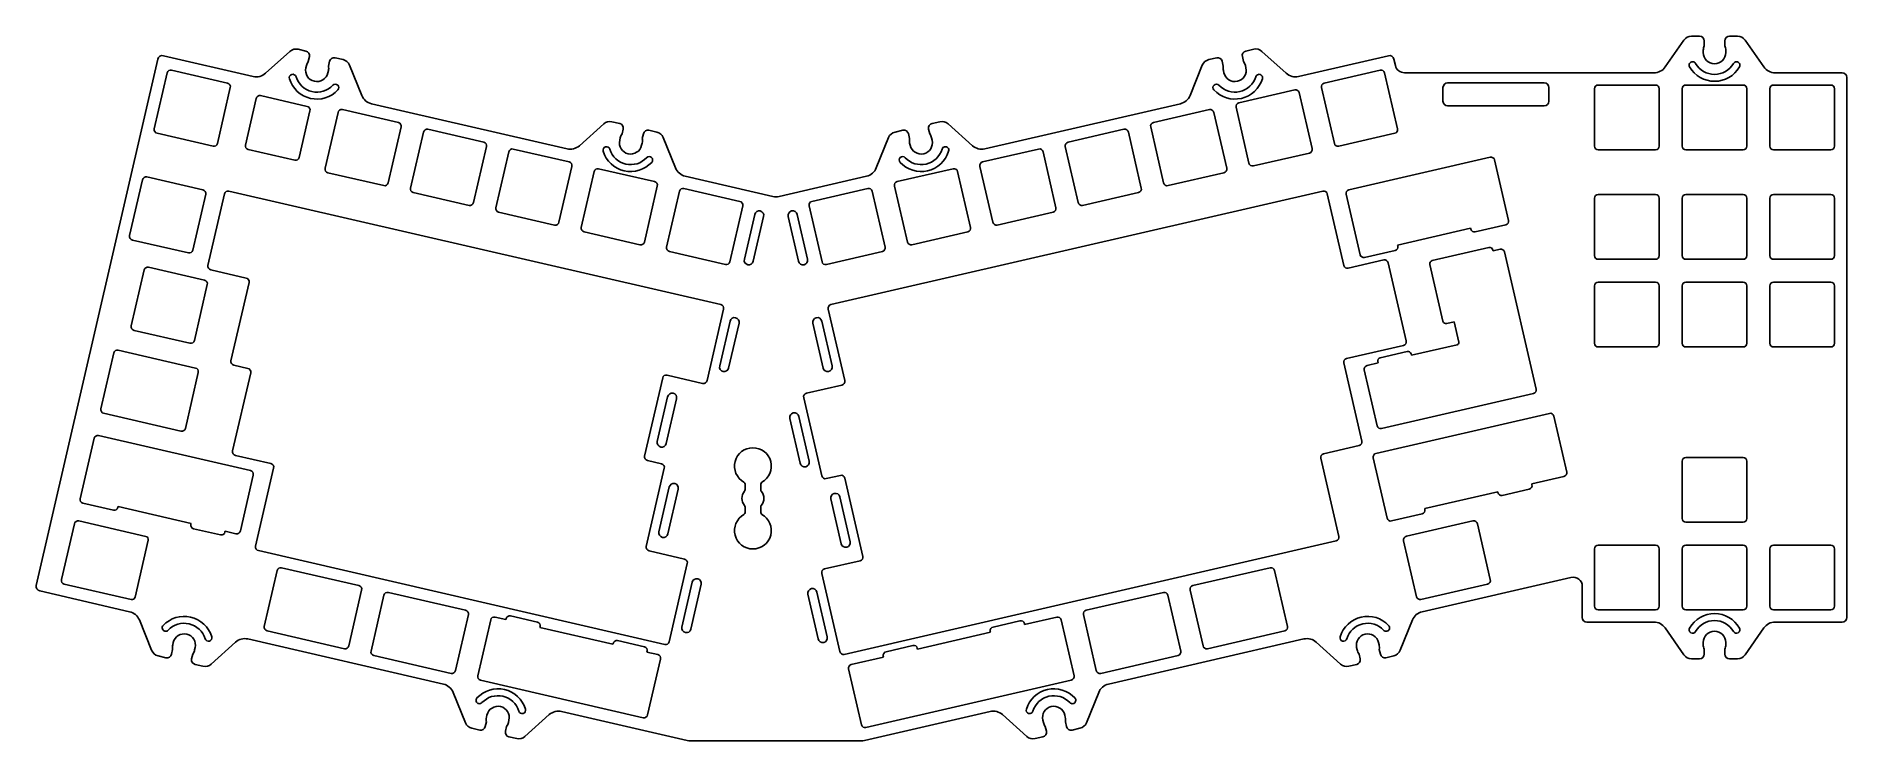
# Model space of a CAD drawing. Header units: millimetres. Extents: x 1061 to 2348, y 461 to 1064.
# Drawn here: x 1060.9 to 1454.5, y 461.3 to 614.5 of the extents above; entities outside this region: 1.
import ezdxf

# ---------------------------------------------------------------- set-up
doc = ezdxf.new("R2010")
doc.units = ezdxf.units.MM
doc.layers.get('0').update_dxf_attribs({"linetype": 'CONTINUOUS'})

msp = doc.modelspace()

# ---------------------------------------------------------------- linework, layer by layer
for p, q in [((1420.720595, 614.458409), (1422.481485, 614.458409)), ((1428.981485, 614.458409), (1430.738949, 614.458409)), ((1088.556188, 610.219373), (1108.089675, 605.709712)), ((1116.059046, 611.163938), (1110.77192, 606.403388)), ((1119.559631, 611.231045), (1117.84721, 611.626388)), ((1120.065999, 608.978952), (1120.30915, 610.032158)), ((1323.340084, 608.979722), (1323.096932, 610.032929)), ((1323.846451, 611.231815), (1325.558872, 611.627159)), ((1327.347035, 611.164708), (1332.634161, 606.404158)), ((1335.316406, 605.710482), (1354.846557, 610.219373)), ((1419.082291, 613.605562), (1415.010316, 607.79018)), ((1423.281485, 610.908409), (1423.281485, 611.408409)), ((1423.481485, 612.377945), (1423.481485, 613.458409)), ((1427.981485, 612.377945), (1427.981485, 613.458855)), ((1428.181485, 610.908409), (1428.181485, 611.408409)), ((1432.377253, 613.605562), (1436.449227, 607.79018)), ((1087.356867, 609.469954), (1060.944801, 495.066729)), ((1089.395312, 606.474634), (1086.587923, 594.314495)), ((1102.514907, 604.26678), (1090.354769, 607.074169)), ((1119.540551, 607.59207), (1119.653026, 608.079255)), ((1124.314964, 606.48981), (1124.42744, 606.976995)), ((1124.450664, 607.966672), (1124.693715, 609.019444)), ((1127.608795, 609.372749), (1125.893036, 609.768863)), ((1129.01326, 608.173222), (1131.67841, 601.576744)), ((1314.392822, 608.173992), (1311.727672, 601.577515)), ((1315.797287, 609.373519), (1317.513046, 609.769633)), ((1318.955418, 607.967443), (1318.712367, 609.020214)), ((1319.091118, 606.490581), (1318.978642, 606.977766)), ((1323.865531, 607.592841), (1323.753056, 608.080026)), ((1340.887838, 604.26678), (1353.047976, 607.074169)), ((1354.007433, 606.474634), (1356.814822, 594.314495)), ((1356.045878, 609.469954), (1356.371159, 608.061007)), ((1358.319899, 606.510909), (1412.55286, 606.510909)), ((1438.906684, 606.510909), (1453.476347, 606.510909)), ((1103.114442, 603.307323), (1100.307053, 591.147185)), ((1322.326088, 599.981462), (1334.486226, 602.788851)), ((1335.445683, 602.189316), (1338.253072, 590.029178)), ((1340.288302, 603.307323), (1343.095692, 591.147185)), ((1366.706337, 603.310909), (1366.706337, 600.310909)), ((1367.706337, 604.310909), (1388.706337, 604.310909)), ((1389.706337, 603.310909), (1389.706337, 600.310909)), ((1399.636347, 603.050909), (1399.636347, 590.570909)), ((1400.436347, 603.850909), (1412.916347, 603.850909)), ((1413.716347, 603.050909), (1413.716347, 590.570909)), ((1418.686347, 603.050909), (1418.686347, 590.570909)), ((1419.486347, 603.850909), (1431.966347, 603.850909)), ((1432.766347, 603.050909), (1432.766347, 590.570909)), ((1437.736347, 603.050909), (1437.736347, 590.570909)), ((1438.536347, 603.850909), (1451.016347, 603.850909)), ((1451.816347, 603.050909), (1451.816347, 590.570909)), ((1454.476347, 605.510909), (1454.476347, 488.098409)), ((1108.736457, 600.942022), (1106.396966, 590.808574)), ((1109.695914, 601.541557), (1119.829363, 599.202066)), ((1120.428898, 598.24261), (1118.089407, 588.109161)), ((1139.638407, 595.696145), (1127.478268, 598.503534)), ((1133.785108, 599.777454), (1176.29558, 589.963138)), ((1267.110502, 589.963909), (1309.620973, 599.778224)), ((1303.764338, 595.696145), (1315.924477, 598.503534)), ((1321.726553, 599.022005), (1324.533942, 586.861867)), ((1367.706337, 599.310909), (1388.706337, 599.310909)), ((1126.518811, 597.903999), (1123.711422, 585.74386)), ((1140.237942, 594.736688), (1137.430553, 582.576549)), ((1184.264951, 595.417364), (1178.977825, 590.656814)), ((1187.765536, 595.484471), (1186.053115, 595.879814)), ((1188.271903, 593.232378), (1188.515055, 594.285584)), ((1255.134179, 593.233149), (1254.891027, 594.286355)), ((1255.640547, 595.485241), (1257.352967, 595.880585)), ((1259.141131, 595.418134), (1264.428257, 590.657584)), ((1303.164803, 594.736688), (1305.972192, 582.576549)), ((1316.883934, 597.903999), (1319.691323, 585.74386)), ((1099.347596, 590.547649), (1087.187458, 593.355038)), ((1145.080561, 593.618681), (1142.273172, 581.458543)), ((1158.200156, 591.410827), (1146.040018, 594.218216)), ((1158.799692, 590.45137), (1155.992302, 578.291232)), ((1187.746455, 591.845497), (1187.858931, 592.332682)), ((1192.520869, 590.743236), (1192.633344, 591.230421)), ((1192.656568, 592.220098), (1192.89962, 593.27287)), ((1195.814699, 593.626175), (1194.098941, 594.022289)), ((1197.219165, 592.426648), (1199.884314, 585.830171)), ((1246.186917, 592.427418), (1243.521767, 585.830941)), ((1247.591383, 593.626945), (1249.307141, 594.023059)), ((1250.749514, 592.220869), (1250.506462, 593.27364)), ((1250.885213, 590.744007), (1250.772738, 591.231192)), ((1255.659627, 591.846267), (1255.547151, 592.333452)), ((1284.603053, 590.45137), (1287.410442, 578.291232)), ((1285.202588, 591.410827), (1297.362727, 594.218216)), ((1298.322184, 593.618681), (1301.129573, 581.458543)), ((1344.055149, 590.547649), (1356.215287, 593.355038)), ((1106.996502, 589.849117), (1117.12995, 587.509626)), ((1163.642311, 589.333363), (1160.834922, 577.173225)), ((1176.761906, 587.12551), (1164.601768, 589.932899)), ((1266.640839, 587.12551), (1278.800977, 589.932899)), ((1279.760434, 589.333363), (1282.567823, 577.173225)), ((1325.493399, 586.262332), (1337.653537, 589.069721)), ((1346.244485, 581.064593), (1376.966373, 588.157299)), ((1377.92583, 587.557764), (1380.95817, 574.423256)), ((1400.436347, 589.770909), (1412.916347, 589.770909)), ((1419.486347, 589.770909), (1431.966347, 589.770909)), ((1438.536347, 589.770909), (1451.016347, 589.770909)), ((1084.038665, 583.272447), (1081.231276, 571.112308)), ((1097.15826, 581.064593), (1084.998122, 583.871982)), ((1136.471096, 581.977014), (1124.310957, 584.784403)), ((1177.361441, 586.166053), (1174.554052, 574.005914)), ((1182.20406, 585.048046), (1179.396671, 572.887907)), ((1195.323656, 582.840192), (1183.163517, 585.647581)), ((1201.991013, 584.03088), (1221.026519, 579.636187)), ((1222.376226, 579.636187), (1241.415069, 584.031651)), ((1248.079089, 582.840192), (1260.239227, 585.647581)), ((1261.198684, 585.048046), (1264.006074, 572.887907)), ((1266.041303, 586.166053), (1268.848693, 574.005914)), ((1306.931649, 581.977014), (1319.091787, 584.784403)), ((1097.757795, 580.105136), (1094.950406, 567.944997)), ((1101.850996, 580.18645), (1098.259635, 564.63056)), ((1209.72808, 556.102106), (1102.810452, 580.785985)), ((1155.032846, 577.691697), (1142.872707, 580.499086)), ((1195.923191, 581.880735), (1193.115802, 569.720597)), ((1200.76581, 580.762728), (1197.958421, 568.60259)), ((1213.885406, 578.554874), (1201.725267, 581.362264)), ((1229.517339, 578.554874), (1241.677478, 581.362264)), ((1233.674665, 556.102106), (1340.593351, 580.78623)), ((1242.636935, 580.762728), (1245.444324, 568.60259)), ((1247.479554, 581.880735), (1250.286943, 569.720597)), ((1288.369899, 577.691697), (1300.530038, 580.499086)), ((1345.143093, 564.630632), (1341.551749, 580.186451)), ((1345.644949, 580.105136), (1348.67729, 566.970627)), ((1399.636347, 579.238409), (1399.636347, 566.758409)), ((1400.436347, 580.038409), (1412.916347, 580.038409)), ((1413.716347, 579.238409), (1413.716347, 566.758409)), ((1418.686347, 579.238409), (1418.686347, 566.758409)), ((1419.486347, 580.038409), (1431.966347, 580.038409)), ((1432.766347, 579.238409), (1432.766347, 566.758409)), ((1437.736347, 579.238409), (1437.736347, 566.758409)), ((1438.536347, 580.038409), (1451.016347, 580.038409)), ((1451.816347, 579.238409), (1451.816347, 566.758409)), ((1173.594595, 573.406379), (1161.434457, 576.213768)), ((1214.484941, 577.595417), (1211.677552, 565.435279)), ((1214.840626, 565.977643), (1217.090137, 575.721343)), ((1219.038877, 575.271441), (1216.789366, 565.527741)), ((1226.613378, 565.527741), (1224.363868, 575.271441)), ((1226.312608, 575.721343), (1228.562119, 565.977643)), ((1228.917804, 577.595417), (1231.725193, 565.435279)), ((1269.80815, 573.406379), (1281.968288, 576.213768)), ((1192.156345, 569.121061), (1179.996207, 571.928451)), ((1251.2464, 569.121061), (1263.406538, 571.928451)), ((1356.843316, 569.061164), (1372.702163, 572.722467)), ((1372.747153, 572.527593), (1372.702163, 572.722467)), ((1373.70661, 571.928058), (1380.358635, 573.463799)), ((1093.990949, 567.345462), (1081.830811, 570.152851)), ((1210.718095, 564.835744), (1198.557956, 567.643133)), ((1232.68465, 564.835744), (1244.844789, 567.643133)), ((1349.636747, 566.371092), (1356.288771, 567.906833)), ((1356.843316, 569.061164), (1356.888306, 568.86629)), ((1364.365671, 565.686842), (1376.701196, 568.534722)), ((1377.540721, 568.010129), (1377.589535, 567.798691)), ((1377.589535, 567.798691), (1379.120564, 568.152157)), ((1380.080021, 567.552621), (1386.961949, 537.743718)), ((1084.393785, 563.639368), (1081.586395, 551.479229)), ((1097.51338, 561.431514), (1085.353242, 564.238903)), ((1106.58107, 561.888438), (1098.859187, 563.671175)), ((1346.10255, 564.031097), (1353.824433, 565.813834)), ((1358.709285, 548.211541), (1354.783889, 565.214299)), ((1363.841077, 564.847317), (1366.688958, 552.511792)), ((1400.436347, 565.958409), (1412.916347, 565.958409)), ((1419.486347, 565.958409), (1431.966347, 565.958409)), ((1438.536347, 565.958409), (1451.016347, 565.958409)), ((1098.112915, 560.472057), (1095.305526, 548.311918)), ((1107.180605, 560.928981), (1103.255195, 543.926163)), ((1399.636347, 560.188409), (1399.636347, 547.708409)), ((1400.436347, 560.988409), (1412.916347, 560.988409)), ((1413.716347, 560.188409), (1413.716347, 547.708409)), ((1418.686347, 560.188409), (1418.686347, 547.708409)), ((1419.486347, 560.988409), (1431.966347, 560.988409)), ((1432.766347, 560.188409), (1432.766347, 547.708409)), ((1437.736347, 560.188409), (1437.736347, 547.708409)), ((1438.536347, 560.988409), (1451.016347, 560.988409)), ((1451.816347, 560.188409), (1451.816347, 547.708409)), ((1210.327615, 555.142649), (1206.736271, 539.586831)), ((1236.666473, 539.586831), (1233.07513, 555.14265)), ((1209.483979, 542.775456), (1211.73349, 552.519156)), ((1213.68223, 552.069254), (1211.432719, 542.325554)), ((1231.970025, 542.325554), (1229.720515, 552.069254)), ((1231.669255, 552.519156), (1233.918766, 542.775456)), ((1367.528483, 551.987199), (1369.14545, 552.360505)), ((1369.14545, 552.360505), (1370.15548, 547.985583)), ((1094.346069, 547.712383), (1082.185931, 550.519772)), ((1345.74743, 544.398018), (1358.10975, 547.252084)), ((1359.831185, 545.08888), (1369.78077, 547.385923)), ((1077.788248, 545.613282), (1074.980859, 533.453144)), ((1095.548106, 542.33414), (1078.747705, 546.212818)), ((1349.073291, 526.435803), (1345.147895, 543.438561)), ((1350.196419, 542.864519), (1352.620944, 543.424265)), ((1352.553459, 543.716576), (1352.620944, 543.424265)), ((1353.078052, 544.556101), (1358.924175, 545.905784)), ((1359.7637, 545.381191), (1359.831185, 545.08888)), ((1400.436347, 546.908409), (1412.916347, 546.908409)), ((1419.486347, 546.908409), (1431.966347, 546.908409)), ((1438.536347, 546.908409), (1451.016347, 546.908409)), ((1096.147641, 541.374683), (1093.340252, 529.214544)), ((1107.535725, 541.295902), (1103.610315, 524.293084)), ((1106.93619, 542.255359), (1103.854744, 542.966767)), ((1197.095475, 540.170498), (1193.170079, 523.16774)), ((1198.054932, 540.770033), (1205.776814, 538.987296)), ((1349.596884, 541.905062), (1352.399774, 529.764411)), ((1195.917787, 526.356365), (1198.167297, 536.100065)), ((1200.116038, 535.650163), (1197.866527, 525.906463)), ((1231.670916, 518.882423), (1227.74552, 535.88518)), ((1236.066938, 538.627374), (1228.345056, 536.844637)), ((1353.359231, 529.164876), (1386.362414, 536.784261)), ((1092.380795, 528.615009), (1075.580394, 532.493687)), ((1226.974468, 521.621145), (1224.724958, 531.364846)), ((1226.673698, 531.814748), (1228.923208, 522.071047)), ((1352.139781, 523.772349), (1389.822326, 532.47205)), ((1390.781783, 531.872515), (1393.589172, 519.712377)), ((1107.504495, 520.022697), (1074.462388, 527.651068)), ((1073.502931, 527.051533), (1070.470591, 513.917024)), ((1340.751873, 523.693609), (1348.473755, 525.476346)), ((1104.209864, 523.333688), (1111.931747, 521.55095)), ((1112.531282, 520.591493), (1108.605886, 503.588736)), ((1197.450595, 520.537419), (1193.525199, 503.534661)), ((1193.769614, 522.208284), (1196.851118, 521.496862)), ((1344.077733, 505.731395), (1340.152337, 522.734152)), ((1351.540246, 522.812893), (1354.572586, 509.678384)), ((1418.686347, 522.088409), (1418.686347, 509.608409)), ((1419.486347, 522.888409), (1431.966347, 522.888409)), ((1432.766347, 522.088409), (1432.766347, 509.608409)), ((1108.10403, 519.06324), (1105.296641, 506.903101)), ((1196.272907, 506.723286), (1198.522417, 516.466986)), ((1200.471157, 516.017084), (1198.221647, 506.273383)), ((1215.001372, 517.072852), (1215.001372, 515.887854)), ((1218.401372, 517.072852), (1218.401372, 515.887854)), ((1232.630373, 518.282887), (1235.711818, 518.994295)), ((1240.596671, 501.392002), (1236.671275, 518.39476)), ((1379.601907, 514.635815), (1385.448127, 515.985521)), ((1386.002672, 517.139852), (1392.989636, 518.75292)), ((1386.002672, 517.139852), (1386.047662, 516.944978)), ((1077.72215, 511.421826), (1071.070126, 512.957567)), ((1078.681607, 512.021362), (1078.726597, 512.216236)), ((1094.585445, 508.554932), (1078.726597, 512.216236)), ((1215.001372, 512.108965), (1215.001372, 510.923966)), ((1218.401372, 512.108965), (1218.401372, 510.923966)), ((1235.900223, 504.130725), (1233.650713, 513.874425)), ((1235.599453, 514.324327), (1237.848963, 504.580627)), ((1362.738613, 511.768921), (1378.59746, 515.430224)), ((1362.738613, 511.768921), (1362.783603, 511.574046)), ((1378.59746, 515.430224), (1378.64245, 515.23535)), ((1069.217613, 508.489783), (1066.410224, 496.329645)), ((1084.754864, 505.723769), (1070.17707, 509.089318)), ((1094.540454, 508.360058), (1094.585445, 508.554932)), ((1355.532043, 509.078849), (1362.184068, 510.61459)), ((1358.745318, 505.746264), (1373.225675, 509.089318)), ((1374.185132, 508.489783), (1376.992521, 496.329645)), ((1419.486347, 508.808409), (1431.966347, 508.808409)), ((1085.279458, 504.884244), (1082.427078, 492.529232)), ((1100.98621, 506.050895), (1095.13999, 507.400601)), ((1101.945667, 506.65043), (1101.990657, 506.845304)), ((1104.337184, 506.303566), (1101.990657, 506.845304)), ((1236.560571, 480.088059), (1343.478198, 504.771938)), ((1358.145782, 504.786807), (1360.953171, 492.626669)), ((1400.436347, 503.838409), (1412.916347, 503.838409)), ((1419.486347, 503.838409), (1431.966347, 503.838409)), ((1438.536347, 503.838409), (1451.016347, 503.838409)), ((1109.205422, 502.629279), (1197.561299, 482.230718)), ((1194.124734, 502.575204), (1201.846617, 500.792467)), ((1198.520756, 482.830253), (1202.446152, 499.83301)), ((1239.997136, 500.432545), (1232.275253, 498.649808)), ((1399.636347, 503.038409), (1399.636347, 490.558409)), ((1413.716347, 503.038409), (1413.716347, 490.558409)), ((1418.686347, 503.038409), (1418.686347, 490.558409)), ((1432.766347, 503.038409), (1432.766347, 490.558409)), ((1437.736347, 503.038409), (1437.736347, 490.558409)), ((1451.816347, 503.038409), (1451.816347, 490.558409)), ((1113.301769, 498.312154), (1110.49438, 486.152015)), ((1131.061802, 495.03297), (1114.261226, 498.911689)), ((1235.601114, 480.687594), (1231.675718, 497.690352)), ((1312.340943, 495.03297), (1329.141519, 498.911689)), ((1330.100976, 498.312154), (1332.908365, 486.152015)), ((1394.526445, 496.826658), (1362.178374, 489.358517)), ((1061.69422, 493.867408), (1081.227707, 489.357747)), ((1081.587553, 492.004639), (1067.009759, 495.370188)), ((1131.661337, 494.073514), (1128.853948, 481.913375)), ((1136.503956, 492.955507), (1133.696567, 480.795368)), ((1154.263989, 489.676323), (1137.463413, 493.555042)), ((1201.268464, 486.018877), (1203.517975, 495.762578)), ((1205.466715, 495.312676), (1203.217204, 485.568975)), ((1230.904666, 483.426316), (1228.655155, 493.170017)), ((1230.603895, 493.619919), (1232.853406, 483.876218)), ((1289.138756, 489.676323), (1305.939332, 493.555042)), ((1306.898789, 492.955507), (1309.706178, 480.795368)), ((1311.741408, 494.073514), (1314.548797, 481.913375)), ((1361.912628, 492.027134), (1376.392986, 495.370188)), ((1396.976347, 494.877918), (1396.976347, 488.098409)), ((1154.863524, 488.716867), (1152.056135, 476.556728)), ((1163.012127, 487.656657), (1160.6656, 488.198395)), ((1169.862794, 487.10136), (1164.016574, 488.451066)), ((1275.750229, 486.585338), (1282.737194, 488.198406)), ((1288.539221, 488.716867), (1291.34661, 476.556728)), ((1400.436347, 489.758409), (1412.916347, 489.758409)), ((1419.486347, 489.758409), (1431.966347, 489.758409)), ((1438.536347, 489.758409), (1451.016347, 489.758409)), ((1085.999556, 480.961979), (1083.334406, 487.558456)), ((1127.894491, 481.31384), (1111.093915, 485.192558)), ((1159.706143, 487.59886), (1156.898754, 475.438721)), ((1163.012127, 487.656657), (1163.057117, 487.851531)), ((1170.417339, 485.947029), (1170.46233, 486.141903)), ((1186.276186, 482.285725), (1170.417339, 485.947029)), ((1252.48617, 481.214407), (1268.345017, 484.87571)), ((1268.345017, 484.87571), (1268.300027, 485.070584)), ((1274.745782, 487.379748), (1268.899562, 486.030041)), ((1275.750229, 486.585338), (1275.705239, 486.780213)), ((1283.69665, 487.598871), (1286.50404, 475.438733)), ((1315.508254, 481.31384), (1332.30883, 485.192558)), ((1357.406526, 480.962749), (1360.071676, 487.559227)), ((1397.976347, 487.098409), (1412.544108, 487.098409)), ((1419.082291, 479.991257), (1415.001564, 485.819138)), ((1432.377253, 479.991257), (1436.45798, 485.819138)), ((1438.915436, 487.098409), (1453.476347, 487.098409)), ((1090.562153, 481.168528), (1090.319101, 480.115757)), ((1090.697852, 482.64539), (1090.585377, 482.158205)), ((1094.946818, 480.156249), (1094.703666, 479.103043)), ((1095.472265, 481.54313), (1095.35979, 481.055945)), ((1098.953769, 477.971263), (1104.240896, 482.731813)), ((1106.923141, 483.425489), (1149.433612, 473.611173)), ((1186.276186, 482.285725), (1186.321177, 482.480599)), ((1193.126854, 481.730428), (1187.280634, 483.080134)), ((1193.681399, 480.576097), (1193.726389, 480.770971)), ((1196.027926, 480.034359), (1193.681399, 480.576097)), ((1251.481723, 482.008816), (1245.635502, 480.65911)), ((1252.48617, 481.214407), (1252.441179, 481.409281)), ((1336.482941, 483.426259), (1293.97247, 473.611943)), ((1344.452312, 477.972033), (1339.165186, 482.732583)), ((1347.933816, 481.543901), (1348.046292, 481.056716)), ((1348.459264, 480.157019), (1348.702416, 479.103813)), ((1352.70823, 482.646161), (1352.820705, 482.158976)), ((1352.843929, 481.169299), (1353.086981, 480.116527)), ((1423.27806, 482.688409), (1423.27806, 482.188409)), ((1423.47806, 481.218873), (1423.47806, 480.137963)), ((1427.97806, 481.218873), (1427.97806, 480.138409)), ((1428.17806, 482.688409), (1428.17806, 482.188409)), ((1087.404022, 479.762452), (1089.11978, 479.366338)), ((1095.453185, 477.904156), (1097.165606, 477.508813)), ((1151.096678, 475.957193), (1134.296102, 479.835911)), ((1196.627461, 479.074902), (1193.820072, 466.914764)), ((1237.494458, 476.932254), (1240.301847, 464.772116)), ((1238.093993, 477.891711), (1245.080957, 479.504779)), ((1245.080957, 479.504779), (1245.035967, 479.699653)), ((1292.306067, 475.957193), (1309.106643, 479.835911)), ((1347.952896, 477.904926), (1346.240476, 477.509583)), ((1356.00206, 479.763222), (1354.286302, 479.367108)), ((1422.47806, 479.138409), (1420.720595, 479.138409)), ((1430.73895, 479.138409), (1428.97806, 479.138409)), ((1192.860615, 466.315228), (1157.498289, 474.479264)), ((1241.261304, 464.172581), (1285.904504, 474.479276)), ((1154.20546, 465.215405), (1151.54031, 471.811883)), ((1289.200621, 465.216175), (1291.865771, 471.812653)), ((1158.768057, 465.421955), (1158.525006, 464.369183)), ((1158.903757, 466.898817), (1158.791281, 466.411632)), ((1163.152722, 464.409675), (1162.909571, 463.356469)), ((1163.67817, 465.796557), (1163.565694, 465.309371)), ((1167.159674, 462.224689), (1172.4468, 466.985239)), ((1175.129045, 467.678915), (1202.433005, 461.375299)), ((1268.277037, 467.679685), (1240.96974, 461.375299)), ((1276.246408, 462.22546), (1270.959282, 466.986009)), ((1279.727912, 465.797327), (1279.840388, 465.310142)), ((1280.25336, 464.410445), (1280.496512, 463.357239)), ((1284.502325, 466.899587), (1284.614801, 466.412402)), ((1284.638025, 465.422725), (1284.881077, 464.369954)), ((1155.609926, 464.015878), (1157.325684, 463.619764)), ((1163.65909, 462.157582), (1165.371511, 461.762239)), ((1240.294887, 461.298409), (1203.107858, 461.298409)), ((1279.746992, 462.158353), (1278.034572, 461.763009)), ((1287.796156, 464.016649), (1286.080398, 463.620535))]:
    msp.add_line(p, q)
for centre, radius, start, end in [((2347.762438, 1063.570534), 0.8, 90, 180), ((1420.720595, 612.458409), 2, 90, 145), ((1422.481485, 613.458409), 1, 0, 90), ((1428.981485, 613.458409), 1, 90, 180), ((1430.738949, 612.458409), 2, 35, 90), ((1088.331237, 609.245003), 1, 77, 167), ((1117.397308, 609.677648), 2, 77, 132), ((1119.33468, 610.256674), 1, 347, 77), ((1324.071402, 610.257445), 1, 103, 193), ((1326.008774, 609.678418), 2, 48, 103), ((1355.071508, 609.245003), 1, 13, 103), ((1425.731485, 611.408409), 2.45, 156.688554, 180), ((1425.731485, 610.908409), 2.45, 180, 0), ((1425.731485, 611.408409), 2.45, 0, 23.311446), ((1090.174808, 606.294673), 0.8, 77, 167), ((1108.764528, 608.632822), 3, 257, 312), ((1116.671507, 605.432896), 0.75, 17, 197), ((1121.927758, 607.04094), 2.45, 167, 347), ((1122.040233, 607.528125), 2.45, 143.688554, 167), ((1122.040233, 607.528125), 2.45, 347, 10.311446), ((1125.668085, 608.794493), 1, 77, 167), ((1127.158892, 607.424009), 2, 22, 77), ((1316.247189, 607.424779), 2, 103, 158), ((1317.737997, 608.795263), 1, 13, 103), ((1321.365849, 607.528896), 2.45, 169.688554, 193), ((1321.478325, 607.041711), 2.45, 193, 13), ((1321.365849, 607.528896), 2.45, 13, 36.311446), ((1326.738089, 605.432896), 0.75, 343, 163), ((1334.641553, 608.633593), 3, 228, 283), ((1353.227937, 606.294673), 0.8, 13, 103), ((1358.319899, 608.510909), 2, 193, 270), ((1412.55286, 609.510909), 3, 270, 325), ((1420.968345, 608.158409), 0.75, 30, 210), ((1425.731485, 610.908409), 6.25, 210, 330), ((1425.731485, 610.908409), 4.75, 210, 330), ((1430.494625, 608.158409), 0.75, 330, 150), ((1438.906684, 609.510909), 3, 215, 270), ((1453.476347, 605.510909), 1, 0, 90), ((1102.334946, 603.487284), 0.8, 347, 77), ((1121.931183, 607.04094), 6.25, 197, 317), ((1121.931183, 607.04094), 4.75, 197, 317), ((1125.953628, 603.289949), 0.75, 317, 137), ((1317.455967, 603.289949), 0.75, 43, 223), ((1321.478412, 607.04094), 6.25, 223, 343), ((1321.478412, 607.04094), 4.75, 223, 343), ((1334.666187, 602.009355), 0.8, 13, 103), ((1341.067799, 603.487284), 0.8, 103, 193), ((1367.706337, 603.310909), 1, 90, 180), ((1388.706337, 603.310909), 1, 0, 90), ((1400.436347, 603.050909), 0.8, 90, 180), ((1412.916347, 603.050909), 0.8, 0, 90), ((1419.486347, 603.050909), 0.8, 90, 180), ((1431.966347, 603.050909), 0.8, 0, 90), ((1438.536347, 603.050909), 0.8, 90, 180), ((1451.016347, 603.050909), 0.8, 0, 90), ((1109.515953, 600.762061), 0.8, 77, 167), ((1119.649402, 598.42257), 0.8, 347, 77), ((1127.298307, 597.724038), 0.8, 77, 167), ((1134.459961, 602.700564), 3, 202, 257), ((1308.94612, 602.701335), 3, 283, 338), ((1316.104437, 597.724038), 0.8, 13, 103), ((1322.506049, 599.201966), 0.8, 103, 193), ((1367.706337, 600.310909), 1, 180, 270), ((1388.706337, 600.310909), 1, 270, 0), ((1087.367419, 594.134535), 0.8, 167, 257), ((1139.458446, 594.916649), 0.8, 347, 77), ((1185.603212, 593.931074), 2, 77, 132), ((1187.540585, 594.510101), 1, 347, 77), ((1255.865498, 594.510871), 1, 103, 193), ((1257.802869, 593.931845), 2, 48, 103), ((1303.944299, 594.916649), 0.8, 103, 193), ((1356.035326, 594.134535), 0.8, 283, 13), ((1099.527557, 591.327145), 0.8, 257, 347), ((1107.176462, 590.628613), 0.8, 167, 257), ((1145.860057, 593.43872), 0.8, 77, 167), ((1158.020196, 590.631331), 0.8, 347, 77), ((1176.970433, 592.886249), 3, 257, 312), ((1184.877411, 589.686322), 0.75, 17, 197), ((1190.133662, 591.294366), 2.45, 167, 347), ((1190.246138, 591.781551), 2.45, 143.688554, 167), ((1190.246138, 591.781551), 2.45, 347, 10.311446), ((1193.87399, 593.047919), 1, 77, 167), ((1195.364797, 591.677435), 2, 22, 77), ((1248.041285, 591.678205), 2, 103, 158), ((1249.532092, 593.048689), 1, 13, 103), ((1253.159945, 591.782322), 2.45, 169.688554, 193), ((1253.27242, 591.295137), 2.45, 193, 13), ((1253.159945, 591.782322), 2.45, 13, 36.311446), ((1258.532184, 589.686322), 0.75, 343, 163), ((1266.435649, 592.887019), 3, 228, 283), ((1285.382549, 590.631331), 0.8, 103, 193), ((1297.542688, 593.43872), 0.8, 13, 103), ((1343.875188, 591.327145), 0.8, 193, 283), ((1400.436347, 590.570909), 0.8, 180, 270), ((1412.916347, 590.570909), 0.8, 270, 0), ((1419.486347, 590.570909), 0.8, 180, 270), ((1431.966347, 590.570909), 0.8, 270, 0), ((1438.536347, 590.570909), 0.8, 180, 270), ((1451.016347, 590.570909), 0.8, 270, 0), ((1117.309911, 588.289122), 0.8, 257, 347), ((1164.421807, 589.153403), 0.8, 77, 167), ((1176.581945, 586.346013), 0.8, 347, 77), ((1190.137087, 591.294366), 6.25, 197, 317), ((1190.137087, 591.294366), 4.75, 197, 317), ((1194.159533, 587.543375), 0.75, 317, 137), ((1249.250063, 587.543375), 0.75, 43, 223), ((1253.272508, 591.294366), 6.25, 223, 343), ((1253.272508, 591.294366), 4.75, 223, 343), ((1266.8208, 586.346013), 0.8, 103, 193), ((1278.980938, 589.153403), 0.8, 13, 103), ((1325.313438, 587.041828), 0.8, 193, 283), ((1337.473576, 589.849217), 0.8, 283, 13), ((1377.146334, 587.377803), 0.8, 13, 103), ((1084.818161, 583.092486), 0.8, 77, 167), ((1124.490918, 585.563899), 0.8, 167, 257), ((1136.651057, 582.75651), 0.8, 257, 347), ((1182.983557, 584.868085), 0.8, 77, 167), ((1195.143695, 582.060696), 0.8, 347, 77), ((1202.665866, 586.95399), 3, 202, 257), ((1240.740216, 586.954761), 3, 283, 338), ((1248.25905, 582.060696), 0.8, 103, 193), ((1260.419188, 584.868085), 0.8, 13, 103), ((1306.751688, 582.75651), 0.8, 193, 283), ((1318.911827, 585.563899), 0.8, 283, 13), ((1096.978299, 580.285097), 0.8, 347, 77), ((1102.630492, 580.006489), 0.8, 77, 167), ((1143.052668, 581.278582), 0.8, 167, 257), ((1201.545306, 580.582767), 0.8, 77, 167), ((1213.705445, 577.775378), 0.8, 347, 77), ((1221.701372, 582.559297), 3, 257, 283), ((1229.6973, 577.775378), 0.8, 103, 193), ((1241.857439, 580.582767), 0.8, 13, 103), ((1300.350077, 581.278582), 0.8, 283, 13), ((1340.772253, 580.00649), 0.8, 13, 103), ((1346.424446, 580.285097), 0.8, 103, 193), ((1400.436347, 579.238409), 0.8, 90, 180), ((1412.916347, 579.238409), 0.8, 0, 90), ((1419.486347, 579.238409), 0.8, 90, 180), ((1431.966347, 579.238409), 0.8, 0, 90), ((1438.536347, 579.238409), 0.8, 90, 180), ((1451.016347, 579.238409), 0.8, 0, 90), ((1155.212806, 578.471193), 0.8, 257, 347), ((1161.614418, 576.993264), 0.8, 167, 257), ((1218.064507, 575.496392), 1, 347, 167), ((1225.338238, 575.496392), 1, 13, 193), ((1281.788327, 576.993264), 0.8, 283, 13), ((1288.189938, 578.471193), 0.8, 193, 283), ((1082.010772, 570.932347), 0.8, 167, 257), ((1173.774556, 574.185875), 0.8, 257, 347), ((1180.176167, 572.707947), 0.8, 167, 257), ((1263.226577, 572.707947), 0.8, 283, 13), ((1269.628189, 574.185875), 0.8, 193, 283), ((1373.526649, 572.707554), 0.8, 193, 283), ((1380.178674, 574.243295), 0.8, 283, 13), ((1094.17091, 568.124958), 0.8, 257, 347), ((1192.336306, 569.900557), 0.8, 257, 347), ((1198.737917, 568.422629), 0.8, 167, 257), ((1244.664828, 568.422629), 0.8, 283, 13), ((1251.066439, 569.900557), 0.8, 193, 283), ((1349.456786, 567.150588), 0.8, 193, 283), ((1356.10881, 568.686329), 0.8, 283, 13), ((1376.858662, 567.852663), 0.7, 13, 103), ((1379.300525, 567.37266), 0.8, 13, 103), ((1400.436347, 566.758409), 0.8, 180, 270), ((1412.916347, 566.758409), 0.8, 270, 0), ((1419.486347, 566.758409), 0.8, 180, 270), ((1431.966347, 566.758409), 0.8, 270, 0), ((1438.536347, 566.758409), 0.8, 180, 270), ((1451.016347, 566.758409), 0.8, 270, 0), ((1085.173281, 563.459407), 0.8, 77, 167), ((1099.039148, 564.450671), 0.8, 167, 257), ((1210.898056, 565.61524), 0.8, 257, 347), ((1215.814996, 565.752692), 1, 167, 347), ((1227.587748, 565.752692), 1, 193, 13), ((1232.504689, 565.61524), 0.8, 193, 283), ((1345.922589, 564.810593), 0.8, 193, 283), ((1354.004393, 565.034338), 0.8, 13, 103), ((1364.523136, 565.004783), 0.7, 103, 193), ((1097.333419, 560.652017), 0.8, 347, 77), ((1106.401109, 561.108942), 0.8, 347, 77), ((1400.436347, 560.188409), 0.8, 90, 180), ((1412.916347, 560.188409), 0.8, 0, 90), ((1419.486347, 560.188409), 0.8, 90, 180), ((1431.966347, 560.188409), 0.8, 0, 90), ((1438.536347, 560.188409), 0.8, 90, 180), ((1451.016347, 560.188409), 0.8, 0, 90), ((1209.548119, 555.32261), 0.8, 347, 77), ((1233.854626, 555.32261), 0.8, 103, 193), ((1082.365892, 551.299268), 0.8, 167, 257), ((1212.70786, 552.294205), 1, 347, 167), ((1230.694885, 552.294205), 1, 13, 193), ((1367.371017, 552.669258), 0.7, 193, 283), ((1094.52603, 548.491879), 0.8, 257, 347), ((1357.929789, 548.03158), 0.8, 283, 13), ((1369.668295, 547.873108), 0.5, 283, 13), ((1400.436347, 547.708409), 0.8, 180, 270), ((1412.916347, 547.708409), 0.8, 270, 0), ((1419.486347, 547.708409), 0.8, 180, 270), ((1431.966347, 547.708409), 0.8, 270, 0), ((1438.536347, 547.708409), 0.8, 180, 270), ((1451.016347, 547.708409), 0.8, 270, 0), ((1078.567744, 545.433322), 0.8, 77, 167), ((1104.034705, 543.746263), 0.8, 167, 257), ((1345.927391, 543.618522), 0.8, 103, 193), ((1353.235518, 543.874042), 0.7, 103, 193), ((1359.081641, 545.223725), 0.7, 13, 103), ((1095.368145, 541.554644), 0.8, 347, 77), ((1106.756229, 541.475863), 0.8, 347, 77), ((1197.874971, 539.990537), 0.8, 77, 167), ((1205.956775, 539.766792), 0.8, 257, 347), ((1210.458349, 542.550505), 1, 167, 347), ((1232.944395, 542.550505), 1, 193, 13), ((1235.886977, 539.40687), 0.8, 283.000003, 13.000003), ((1350.37638, 542.085023), 0.8, 103, 193), ((1199.141667, 535.875114), 1, 347, 167), ((1228.525016, 536.065141), 0.8, 103, 193), ((1386.182453, 537.563757), 0.8, 283, 13), ((1075.760355, 533.273183), 0.8, 167, 257), ((1225.699328, 531.589797), 1, 13, 193), ((1390.002286, 531.692554), 0.8, 13, 103), ((1074.282427, 526.871572), 0.8, 77, 167), ((1092.560756, 529.394505), 0.8, 257, 347), ((1353.17927, 529.944372), 0.8, 193, 283), ((1104.389825, 524.113184), 0.8, 167, 257), ((1196.892157, 526.131414), 1, 167, 347), ((1216.701372, 520.998409), 4, 299.267578, 240.732422), ((1340.931834, 522.914113), 0.8, 103, 193), ((1348.293794, 526.255842), 0.8, 283.000005, 13.000005), ((1352.319742, 522.992853), 0.8, 103, 193), ((1107.324534, 519.2432), 0.8, 347, 77), ((1111.751786, 520.771454), 0.8, 347, 77), ((1193.949575, 522.98778), 0.8, 167, 257), ((1196.671099, 520.71738), 0.8, 347, 77), ((1227.948838, 521.846096), 1, 193, 13), ((1392.809676, 519.532416), 0.8, 283, 13), ((1419.486347, 522.088409), 0.8, 90, 180), ((1431.966347, 522.088409), 0.8, 0, 90), ((1199.496787, 516.242035), 1, 347, 167), ((1216.701372, 513.998409), 2.4, 139.342751, 220.657249), ((1214.501372, 517.072852), 0.5, 0, 60.732422), ((1214.501372, 515.887854), 0.5, 319.342751, 0), ((1218.901372, 517.072852), 0.5, 119.267578, 180), ((1218.901372, 515.887854), 0.5, 180, 220.657249), ((1216.701372, 513.998409), 2.4, 319.342751, 40.657249), ((1232.450412, 519.062384), 0.8, 193, 283), ((1235.891779, 518.214799), 0.8, 13, 103), ((1385.268166, 516.765017), 0.8, 283, 13), ((1071.250087, 513.737063), 0.8, 167, 257), ((1077.902111, 512.201323), 0.8, 257, 347), ((1214.501372, 512.108965), 0.5, 0, 40.657249), ((1218.901372, 512.108965), 0.5, 139.342751, 180), ((1234.625083, 514.099376), 1, 13, 193), ((1379.421946, 515.415311), 0.8, 193, 283), ((1069.997109, 508.309822), 0.8, 77, 167), ((1095.31995, 508.180097), 0.8, 167, 257), ((1216.701372, 506.998409), 4, 119.267578, 60.732422), ((1214.501372, 510.923966), 0.5, 299.267578, 0), ((1218.901372, 510.923966), 0.5, 180, 240.732422), ((1355.352082, 509.858345), 0.8, 193, 283), ((1362.004107, 511.394086), 0.8, 283, 13), ((1373.405636, 508.309822), 0.8, 13, 103), ((1419.486347, 509.608409), 0.8, 180, 270), ((1431.966347, 509.608409), 0.8, 270, 0), ((1084.597399, 505.04171), 0.7, 347, 77), ((1101.166171, 506.830391), 0.8, 257, 347), ((1104.517145, 507.083062), 0.8, 257, 347), ((1197.247277, 506.498334), 1, 167, 347), ((1236.874593, 504.355676), 1, 193, 13), ((1343.298237, 505.551434), 0.8, 283, 13), ((1358.925278, 504.966768), 0.8, 103, 193), ((1400.436347, 503.038409), 0.8, 90, 180), ((1412.916347, 503.038409), 0.8, 0, 90), ((1419.486347, 503.038409), 0.8, 90, 180), ((1431.966347, 503.038409), 0.8, 0, 90), ((1438.536347, 503.038409), 0.8, 90, 180), ((1451.016347, 503.038409), 0.8, 0, 90), ((1109.385382, 503.408775), 0.8, 167, 257), ((1194.304695, 503.3547), 0.8, 167, 257), ((1201.666656, 500.012971), 0.8, 347, 77), ((1239.817175, 501.212041), 0.8, 283, 13), ((1067.18972, 496.149684), 0.8, 167, 257), ((1114.081265, 498.132193), 0.8, 77, 167), ((1204.492345, 495.537627), 1, 347, 167), ((1232.455214, 497.870312), 0.8, 103, 193), ((1329.32148, 498.132193), 0.8, 13, 103), ((1376.213025, 496.149684), 0.8, 283, 13), ((1394.976347, 494.877918), 2, 0, 103), ((1061.919171, 494.841778), 1, 167, 257), ((1081.745019, 492.686698), 0.7, 257, 347), ((1130.881841, 494.253474), 0.8, 347, 77), ((1137.283452, 492.775546), 0.8, 77, 167), ((1229.629525, 493.394968), 1, 13, 193), ((1306.119293, 492.775546), 0.8, 13, 103), ((1312.520904, 494.253474), 0.8, 103, 193), ((1361.732668, 492.80663), 0.8, 193, 283), ((1080.552854, 486.434637), 3, 22, 77), ((1093.085147, 482.095031), 6.25, 17, 137), ((1154.084028, 488.896827), 0.8, 347, 77), ((1160.485639, 487.418899), 0.8, 77, 167), ((1163.836613, 487.67157), 0.8, 77, 167), ((1282.917154, 487.41891), 0.8, 13, 103), ((1289.318717, 488.896827), 0.8, 103, 193), ((1350.324448, 482.095031), 6.25, 43, 163), ((1362.853227, 486.435407), 3, 103, 158), ((1397.976347, 488.098409), 1, 180, 270), ((1400.436347, 490.558409), 0.8, 180, 270), ((1412.916347, 490.558409), 0.8, 270, 0), ((1419.486347, 490.558409), 0.8, 180, 270), ((1425.731485, 482.688409), 6.25, 30, 150), ((1431.966347, 490.558409), 0.8, 270, 0), ((1438.536347, 490.558409), 0.8, 180, 270), ((1451.016347, 490.558409), 0.8, 270, 0), ((1453.476347, 488.098409), 1, 270, 0), ((1089.062701, 485.846022), 0.75, 137, 317), ((1093.085147, 482.095031), 4.75, 17, 137), ((1093.085059, 482.09426), 2.45, 347, 167), ((1111.273876, 485.972054), 0.8, 167, 257), ((1169.682833, 486.321863), 0.8, 347, 77), ((1202.242834, 485.793926), 1, 167, 347), ((1269.079523, 485.250545), 0.8, 103, 193), ((1274.925743, 486.600252), 0.8, 13, 103), ((1332.128869, 485.972054), 0.8, 283, 13), ((1350.324448, 482.095031), 4.75, 43, 163), ((1350.321023, 482.095031), 2.45, 13, 193), ((1354.346894, 485.846022), 0.75, 223, 43), ((1412.544108, 484.098409), 3, 35, 90), ((1420.968345, 485.438409), 0.75, 150, 330), ((1425.731485, 482.688409), 4.75, 30, 150), ((1425.72806, 482.688409), 2.45, 0, 180), ((1430.494625, 485.438409), 0.75, 210, 30), ((1438.915436, 484.098409), 3, 90, 145), ((1087.853923, 481.711192), 2, 202, 257), ((1092.972583, 481.607075), 2.45, 167, 190.311446), ((1092.972583, 481.607075), 2.45, 323.688554, 347), ((1098.344823, 483.703075), 0.75, 197, 17), ((1106.248287, 480.502378), 3, 77, 132), ((1128.074452, 482.093336), 0.8, 257, 347), ((1134.476063, 480.615407), 0.8, 167, 257), ((1187.100673, 482.300638), 0.8, 77, 167), ((1192.946893, 480.950932), 0.8, 347, 77), ((1197.74126, 483.010214), 0.8, 257, 347), ((1231.879036, 483.651267), 1, 193, 13), ((1236.38061, 480.867555), 0.8, 193, 283), ((1245.815463, 479.879614), 0.8, 103, 193), ((1251.661683, 481.22932), 0.8, 13, 103), ((1308.926682, 480.615407), 0.8, 283, 13), ((1315.328293, 482.093336), 0.8, 193, 283), ((1337.157794, 480.503149), 3, 48, 103), ((1345.064772, 483.703075), 0.75, 163, 343), ((1350.433498, 481.607846), 2.45, 193, 216.311446), ((1350.433498, 481.607846), 2.45, 349.688554, 13), ((1355.552158, 481.711962), 2, 283, 338), ((1425.72806, 482.188409), 2.45, 180, 203.311446), ((1425.72806, 482.188409), 2.45, 336.688554, 0), ((1089.344731, 480.340708), 1, 257, 347), ((1095.678136, 478.878526), 1, 167, 257), ((1097.615508, 479.457553), 2, 257, 312), ((1151.276639, 476.736689), 0.8, 257, 347), ((1195.847965, 479.254863), 0.8, 347, 77), ((1238.273954, 477.112215), 0.8, 103, 193), ((1292.126106, 476.736689), 0.8, 193, 283), ((1345.790573, 479.458323), 2, 228, 283), ((1347.727945, 478.879297), 1, 283, 13), ((1354.061351, 480.341478), 1, 193, 283), ((1420.720595, 481.138409), 2, 215, 270), ((1422.47806, 480.138409), 1, 270, 0), ((1428.97806, 480.138409), 1, 180, 270), ((1430.738949, 481.138409), 2, 270, 325), ((1148.758759, 470.688063), 3, 22, 77), ((1161.291051, 466.348457), 6.25, 17, 137), ((1157.67825, 475.258761), 0.8, 167, 257), ((1282.118544, 466.348457), 6.25, 43, 163), ((1285.724544, 475.258772), 0.8, 283, 13), ((1294.647323, 470.688833), 3, 103, 158), ((1157.268606, 470.099448), 0.75, 137, 317), ((1161.291051, 466.348457), 4.75, 17, 137), ((1161.290963, 466.347687), 2.45, 347, 167), ((1282.118544, 466.348457), 4.75, 43, 163), ((1282.115119, 466.348457), 2.45, 13, 193), ((1286.140989, 470.099448), 0.75, 223, 43), ((1156.059828, 465.964618), 2, 202, 257), ((1161.178488, 465.860502), 2.45, 167, 190.311446), ((1161.178488, 465.860502), 2.45, 323.688554, 347), ((1166.550727, 467.956501), 0.75, 197, 17), ((1174.454192, 464.755805), 3, 77, 132), ((1193.040576, 467.094724), 0.8, 257, 347), ((1241.081343, 464.952077), 0.8, 193, 283), ((1268.95189, 464.756575), 3, 48, 103), ((1276.858868, 467.956501), 0.75, 163, 343), ((1282.227594, 465.861272), 2.45, 193, 216.311446), ((1282.227594, 465.861272), 2.45, 349.688554, 13), ((1287.346254, 465.965389), 2, 283, 338), ((1157.550636, 464.594134), 1, 257, 347), ((1163.884041, 463.131952), 1, 167, 257), ((1165.821413, 463.710979), 2, 257, 312), ((1203.107858, 464.298409), 3, 257, 270), ((1240.294887, 464.298409), 3, 270, 283), ((1277.584669, 463.711749), 2, 228, 283), ((1279.522041, 463.132723), 1, 283, 13), ((1285.855447, 464.594905), 1, 193, 283)]:
    msp.add_arc(centre, radius, start, end)

doc.saveas('drawing.dxf')
